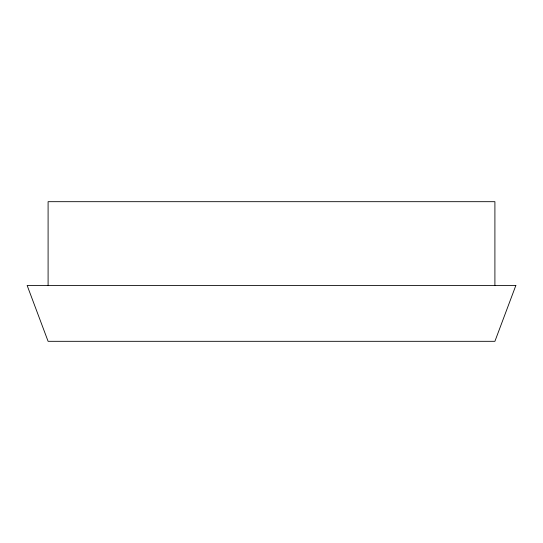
<?xml version="1.0" encoding="UTF-8"?>
<svg xmlns="http://www.w3.org/2000/svg" width="543" height="543" viewBox="0 0 543 543"><rect width="100%" height="100%" fill="white"/><g stroke="black" fill="none" stroke-linecap="round" stroke-linejoin="round"><path stroke-width="0.81" d="M494.904 285.462L494.904 201.684L48.096 201.684L48.096 285.462M515.85 285.462L494.904 341.316L48.096 341.316L27.15 285.462L515.85 285.462"/></g></svg>
